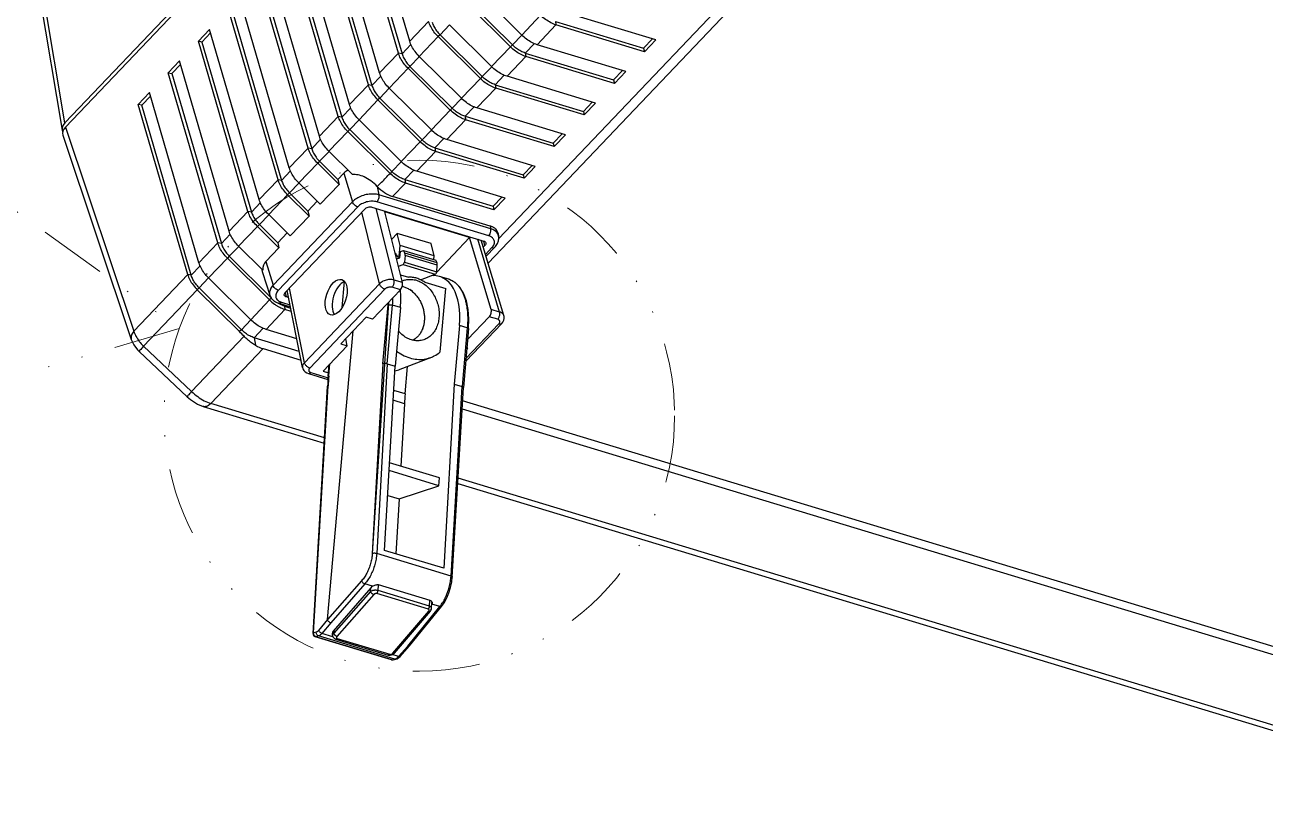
# Model space of a CAD drawing. Header units: millimetres. Extents: x 14343 to 15285, y -9166 to -7819.
# Drawn here: x 14535.6 to 14652.8, y -8896.7 to -8822.4 of the extents above; entities that cross this region are included whole.
import ezdxf

# ---------------------------------------------------------------- set-up
doc = ezdxf.new("R2010")
doc.units = ezdxf.units.MM
doc.linetypes.add('DIVIDE', pattern=[31.75, 12.7, -6.35, 0, -6.35, 0, -6.35])
doc.layers.add('hatch', color=56, linetype='Continuous', lineweight=9)

# ---------------------------------------------------------------- blocks, each defined once
blk = doc.blocks.new('u9')
at = {"color": 7, "linetype": 'Continuous'}
for p, q in [((134.25, 403.592), (237.384, 372.364)), ((237.413, 372.863), (134.971, 403.881)), ((237.001, 365.818), (132.225, 397.543)), ((140.71, 394.2), (236.957, 365.057)), ((242.857, 389.173), (241.978, 388.176)), ((243.012, 389.19), (242.136, 388.197)), ((242.973, 389.285), (242.857, 389.173)), ((243.012, 389.19), (243.599, 389.012)), ((243.512, 389.498), (243.248, 389.429)), ((243.618, 389.494), (243.354, 389.426)), ((243.354, 389.426), (250.562, 387.243)), ((243.618, 389.494), (250.808, 387.317)), ((243.675, 389.495), (250.865, 387.318)), ((248.944, 387.548), (243.987, 389.049)), ((241.976, 388.174), (238.951, 384.452)), ((242.136, 388.197), (239.114, 384.478)), ((243.384, 388.856), (239.994, 384.896)), ((243.545, 388.879), (240.155, 384.919)), ((241.976, 388.174), (241.978, 388.176)), ((248.79, 387.48), (243.833, 388.981)), ((245.342, 383.348), (248.818, 387.283)), ((245.619, 382.692), (249.166, 386.779)), ((245.648, 383.052), (249.125, 386.986)), ((249.125, 386.986), (249.091, 386.694)), ((249.23, 387.123), (249.195, 386.823)), ((249.204, 387.315), (250.236, 387.003)), ((249.415, 385.993), (250.236, 387.003)), ((251.022, 386.959), (249.661, 363.646)), ((251.077, 387.013), (249.716, 363.7)), ((249.725, 385.7), (250.551, 386.716)), ((250.562, 387.243), (250.808, 387.317)), ((250.776, 386.885), (251.022, 386.959)), ((246.191, 382.335), (249.415, 385.993)), ((246.496, 382.046), (249.724, 385.708)), ((249.725, 385.7), (247.291, 358.45)), ((239.114, 384.478), (239.844, 384.257)), ((239.879, 384.625), (239.844, 384.073)), ((240.077, 384.443), (240.042, 383.891)), ((240.077, 384.443), (244.941, 382.97)), ((240.189, 384.724), (245.053, 383.251)), ((239.827, 384.168), (239.844, 384.257)), ((240.021, 383.892), (244.893, 382.417)), ((244.941, 382.97), (244.889, 382.417)), ((245.461, 382.556), (246.191, 382.335)), ((245.648, 383.052), (245.615, 382.693)), ((237.928, 381.687), (236.883, 363.784)), ((238.048, 381.598), (237.003, 363.698)), ((237.748, 363.472), (238.728, 380.861)), ((238.048, 381.598), (245.069, 379.472)), ((238.728, 380.861), (244.33, 379.165)), ((242.959, 374.311), (243.251, 379.491)), ((244.33, 379.165), (243.322, 361.784)), ((244.066, 361.559), (245.069, 379.472)), ((244.481, 361.549), (245.484, 379.47)), ((242.959, 374.311), (239.195, 373.061)), ((244.029, 373.987), (242.959, 374.311)), ((239.195, 373.061), (239.13, 372.332)), ((239.195, 373.061), (243.893, 371.639)), ((239.13, 372.332), (243.851, 370.903)), ((242.452, 365.321), (242.785, 371.226)), ((249.999, 368.544), (260.726, 365.296)), ((261.448, 365.585), (250.028, 369.043)), ((242.385, 364.405), (242.152, 361.797)), ((242.385, 364.405), (243.455, 364.081)), ((242.452, 365.321), (243.508, 365.001)), ((255.801, 360.125), (260.726, 365.296)), ((267.499, 360.403), (262.962, 364.682)), ((236.388, 358.239), (236.883, 363.785)), ((236.508, 358.155), (237.003, 363.698)), ((237.748, 363.472), (237.003, 363.698)), ((237.253, 357.93), (237.748, 363.472)), ((249.697, 363.396), (249.716, 363.7)), ((257.594, 358.959), (262.555, 364.168)), ((267.093, 359.889), (262.555, 364.168)), ((242.855, 362.066), (239.943, 360.952)), ((250.138, 362.251), (247.859, 359.858)), ((249.589, 362.67), (249.491, 361.572)), ((249.644, 362.715), (249.547, 361.63)), ((249.594, 362.719), (249.589, 362.67)), ((250.138, 362.251), (249.616, 362.409)), ((251.283, 362.384), (249.657, 362.877)), ((251.523, 362.481), (249.671, 363.042)), ((236.662, 361.315), (233.258, 357.74)), ((236.638, 361.047), (233.524, 357.778)), ((242.827, 356.242), (243.322, 361.784)), ((244.066, 361.559), (243.322, 361.784)), ((244.066, 361.559), (243.571, 356.017)), ((244.481, 361.549), (243.985, 356)), ((244.302, 354.515), (251.398, 361.965)), ((244.8, 354.001), (251.896, 361.451)), ((251.896, 361.451), (253.308, 354.408)), ((252.071, 361.914), (253.53, 354.641)), ((255.801, 360.125), (252.212, 361.212)), ((236.56, 360.168), (236.464, 360.066)), ((236.464, 360.066), (236.548, 360.041)), ((239.073, 360.433), (238.54, 354.46)), ((247.859, 359.858), (247.998, 359.192)), ((248.459, 359.676), (247.859, 359.858)), ((252.377, 360.388), (256.634, 359.099)), ((256.634, 359.099), (256.511, 359.812)), ((267.093, 359.889), (262.02, 354.564)), ((236.48, 359.271), (234.43, 357.119)), ((246.062, 357.16), (248.459, 359.676)), ((252.618, 359.186), (255.514, 358.309)), ((255.778, 358.2), (256.634, 359.099)), ((274.703, 339.982), (268.246, 359.27)), ((236.508, 358.155), (237.253, 357.93)), ((240.678, 358.073), (240.747, 358.303)), ((255.514, 358.309), (253.733, 356.439)), ((256.969, 357.397), (255.188, 355.528)), ((256.959, 357.407), (257.847, 358.339)), ((256.969, 357.397), (260.957, 353.444)), ((257.847, 358.339), (258.034, 358.515)), ((257.847, 358.339), (261.835, 354.386)), ((258.034, 358.515), (262.02, 354.564)), ((268.009, 358.481), (262.921, 353.139)), ((274.46, 339.212), (268.009, 358.481)), ((233.058, 357.001), (235.193, 349.894)), ((233.454, 356.667), (235.517, 349.796)), ((233.454, 356.667), (234.254, 356.425)), ((233.64, 357.358), (234.43, 357.119)), ((234.254, 356.425), (236.293, 349.637)), ((242.827, 356.242), (243.571, 356.017)), ((242.828, 354.576), (245.462, 357.342)), ((245.462, 357.342), (246.062, 357.16)), ((248.325, 356.23), (248.108, 353.801)), ((253.133, 356.621), (253.733, 356.439)), ((253.79, 356.113), (253.199, 356.292)), ((253.79, 356.113), (253.733, 356.439)), ((254.305, 355.839), (253.224, 356.167)), ((254.064, 355.743), (253.26, 355.987)), ((253.395, 355.31), (253.595, 355.25)), ((253.595, 355.25), (253.69, 354.826)), ((253.703, 356.021), (253.79, 356.113)), ((255.002, 355.353), (255.188, 355.528)), ((255.002, 355.353), (258.99, 351.4)), ((255.849, 352.929), (255.159, 355.076)), ((255.188, 355.528), (259.176, 351.575)), ((240.516, 353.861), (238.54, 354.46)), ((241.763, 354.683), (241.952, 354.536)), ((242.631, 353.889), (244.293, 347.215)), ((242.631, 353.889), (243.431, 353.646)), ((242.828, 354.576), (243.618, 354.337)), ((244.8, 354.001), (246.483, 347.243)), ((253.71, 354.83), (246.201, 346.946)), ((246.861, 346.746), (254.371, 354.63)), ((247.351, 346.263), (254.86, 354.147)), ((255.537, 351.891), (254.86, 354.147)), ((261.835, 354.386), (260.947, 353.454)), ((261.835, 354.386), (262.022, 354.562)), ((236.293, 349.637), (239.402, 352.901)), ((238.256, 353.577), (239.132, 353.311)), ((239.398, 352.879), (239.341, 352.244)), ((242.445, 351.956), (239.398, 352.879)), ((240.937, 353.618), (239.529, 353.107)), ((242.582, 352.183), (239.529, 353.107)), ((239.635, 353.146), (239.732, 353.248)), ((242.811, 353.167), (242.063, 353.393)), ((243.431, 353.646), (245.114, 346.89)), ((255.823, 352.727), (258.112, 350.458)), ((260.957, 353.444), (259.176, 351.575)), ((262.586, 353.2), (261.74, 352.311)), ((262.586, 353.2), (267.264, 337.152)), ((262.586, 353.2), (262.922, 353.137)), ((262.921, 353.139), (267.604, 337.076)), ((155.769, 269.348), (234.544, 352.053)), ((239.341, 352.244), (242.388, 351.322)), ((239.366, 352.035), (239.469, 351.787)), ((239.366, 352.035), (242.415, 351.112)), ((242.525, 350.862), (239.469, 351.787)), ((239.678, 351.724), (239.645, 351.358)), ((242.388, 351.322), (242.445, 351.956)), ((243.019, 352.328), (242.582, 352.183)), ((242.881, 351.544), (242.829, 350.955)), ((243.065, 351.474), (242.88, 351.53)), ((243.189, 351.646), (242.881, 351.544)), ((254.305, 350.597), (255.537, 351.891)), ((258.99, 351.4), (259.176, 351.575)), ((261.858, 352.02), (260.078, 350.151)), ((261.858, 352.02), (266.54, 335.959)), ((234.737, 351.411), (233.915, 350.548)), ((234.793, 351.227), (234.182, 350.585)), ((234.842, 350.385), (234.997, 350.548)), ((234.842, 350.385), (234.957, 349.966)), ((239.645, 351.358), (239.932, 350.211)), ((239.645, 351.358), (242.845, 350.389)), ((242.415, 351.112), (242.525, 350.862)), ((242.829, 350.955), (242.525, 350.862)), ((242.935, 351.401), (242.845, 350.389)), ((242.845, 350.389), (243.131, 349.242)), ((242.87, 351.42), (242.935, 351.401)), ((242.969, 351.436), (242.874, 351.464)), ((242.969, 351.436), (242.935, 351.401)), ((243.308, 351.168), (243.295, 351.154)), ((254.421, 350.123), (254.305, 350.597)), ((254.305, 350.597), (256.332, 348.588)), ((258.112, 350.458), (256.332, 348.588)), ((258.99, 351.4), (258.102, 350.468)), ((156.683, 269.071), (233.55, 349.772)), ((233.598, 349.252), (233.552, 349.505)), ((234.488, 349.473), (245.047, 346.275)), ((245.516, 346.769), (234.957, 349.966)), ((236.293, 349.637), (244.293, 347.215)), ((239.932, 350.211), (243.131, 349.242)), ((243.652, 349.789), (243.131, 349.242)), ((251.46, 347.611), (253.241, 349.481)), ((253.241, 349.481), (255.268, 347.472)), ((253.539, 349.197), (254.421, 350.123)), ((254.421, 350.123), (256.146, 348.414)), ((259.742, 350.213), (258.895, 349.325)), ((264.419, 334.165), (259.742, 350.213)), ((259.742, 350.213), (260.078, 350.151)), ((260.078, 350.151), (264.759, 334.089)), ((234.347, 348.552), (234.294, 348.812)), ((234.294, 348.812), (244.853, 345.615)), ((234.347, 348.552), (243.563, 345.762)), ((256.146, 348.414), (255.258, 347.481)), ((256.146, 348.414), (256.332, 348.588)), ((259.014, 349.034), (257.233, 347.164)), ((259.014, 349.034), (263.695, 332.972)), ((232.927, 345.91), (233.991, 347.026)), ((234.075, 346.691), (233.991, 347.026)), ((233.991, 347.026), (242.355, 344.494)), ((250.694, 346.211), (251.576, 347.137)), ((251.576, 347.137), (251.46, 347.611)), ((251.46, 347.611), (253.487, 345.602)), ((251.576, 347.137), (253.301, 345.427)), ((255.268, 347.472), (253.487, 345.602)), ((256.897, 347.227), (256.051, 346.338)), ((261.575, 331.179), (256.897, 347.227)), ((256.897, 347.227), (257.233, 347.164)), ((257.233, 347.164), (261.915, 331.103)), ((232.927, 345.91), (241.291, 343.377)), ((233.24, 345.815), (234.075, 346.691)), ((242.412, 344.167), (234.075, 346.691)), ((243.563, 345.762), (242.355, 344.494)), ((248.163, 343.553), (247.351, 346.263)), ((248.616, 344.625), (250.397, 346.494)), ((250.397, 346.494), (252.423, 344.485)), ((256.169, 346.047), (254.389, 344.178)), ((256.169, 346.047), (260.851, 329.986)), ((242.412, 344.167), (242.355, 344.494)), ((245.016, 344.811), (244.853, 345.615)), ((248.732, 344.151), (248.616, 344.625)), ((248.616, 344.625), (250.643, 342.616)), ((252.423, 344.485), (250.643, 342.616)), ((253.301, 345.427), (252.413, 344.495)), ((253.301, 345.427), (253.487, 345.602)), ((230.083, 342.923), (231.146, 344.04)), ((230.396, 342.828), (231.231, 343.705)), ((231.231, 343.705), (231.146, 344.04)), ((231.146, 344.04), (239.511, 341.507)), ((239.567, 341.181), (231.231, 343.705)), ((241.291, 343.377), (239.511, 341.507)), ((241.555, 343.268), (242.412, 344.167)), ((242.736, 342.475), (243.624, 343.408)), ((243.624, 343.408), (243.81, 343.582)), ((243.624, 343.408), (247.612, 339.454)), ((243.81, 343.582), (247.798, 339.629)), ((247.36, 343.699), (249.579, 341.499)), ((248.163, 343.553), (248.732, 344.151)), ((248.732, 344.151), (250.457, 342.441)), ((254.053, 344.24), (253.206, 343.352)), ((258.73, 328.192), (254.053, 344.24)), ((254.053, 344.24), (254.389, 344.178)), ((254.389, 344.178), (259.07, 328.116)), ((230.083, 342.923), (238.447, 340.39)), ((242.746, 342.465), (240.966, 340.596)), ((242.746, 342.465), (246.734, 338.512)), ((250.457, 342.441), (249.569, 341.508)), ((250.457, 342.441), (250.643, 342.616)), ((253.325, 343.061), (251.544, 341.191)), ((253.325, 343.061), (258.006, 327)), ((227.238, 339.937), (228.302, 341.054)), ((228.386, 340.718), (228.302, 341.054)), ((228.302, 341.054), (236.666, 338.521)), ((238.711, 340.282), (239.567, 341.181)), ((239.567, 341.181), (239.511, 341.507)), ((249.579, 341.499), (247.798, 339.629)), ((251.208, 341.254), (250.362, 340.365)), ((255.886, 325.206), (251.208, 341.254)), ((251.208, 341.254), (251.544, 341.191)), ((251.544, 341.191), (256.226, 325.13)), ((227.238, 339.937), (235.602, 337.404)), ((227.551, 339.842), (228.386, 340.718)), ((236.723, 338.194), (228.386, 340.718)), ((238.447, 340.39), (236.666, 338.521)), ((239.892, 339.489), (240.78, 340.421)), ((240.78, 340.421), (240.966, 340.596)), ((240.78, 340.421), (244.768, 336.468)), ((240.966, 340.596), (244.954, 336.643)), ((250.48, 340.075), (248.7, 338.205)), ((250.48, 340.075), (255.162, 324.013)), ((156.695, 215.574), (274.46, 339.212)), ((156.786, 215.21), (274.526, 338.822)), ((239.902, 339.479), (238.121, 337.61)), ((239.902, 339.479), (243.89, 335.526)), ((247.612, 339.454), (246.724, 338.522)), ((247.612, 339.454), (247.798, 339.629)), ((274.526, 338.822), (277.837, 319.146)), ((278.105, 319.806), (274.79, 339.504)), ((224.393, 336.95), (225.457, 338.067)), ((224.707, 336.855), (225.542, 337.732)), ((225.542, 337.732), (225.457, 338.067)), ((225.457, 338.067), (233.822, 335.535)), ((233.878, 335.208), (225.542, 337.732)), ((235.866, 337.295), (236.723, 338.194)), ((236.723, 338.194), (236.666, 338.521)), ((237.935, 337.435), (238.121, 337.61)), ((238.121, 337.61), (242.109, 333.657)), ((246.734, 338.512), (244.954, 336.643)), ((248.364, 338.268), (247.517, 337.379)), ((253.041, 322.22), (248.364, 338.268)), ((248.364, 338.268), (248.7, 338.205)), ((248.7, 338.205), (253.381, 322.144)), ((224.393, 336.95), (232.758, 334.418)), ((235.602, 337.404), (233.822, 335.535)), ((237.057, 336.493), (235.277, 334.623)), ((237.047, 336.502), (237.935, 337.435)), ((237.057, 336.493), (241.045, 332.54)), ((237.935, 337.435), (241.923, 333.482)), ((244.768, 336.468), (243.88, 335.536)), ((244.768, 336.468), (244.954, 336.643)), ((247.636, 337.088), (245.855, 335.219)), ((247.636, 337.088), (252.317, 321.027)), ((267.264, 337.152), (266.443, 336.29)), ((267.604, 337.076), (266.54, 335.959)), ((267.264, 337.152), (267.604, 337.076)), ((233.022, 334.309), (233.878, 335.208)), ((233.878, 335.208), (233.822, 335.535)), ((243.89, 335.526), (242.109, 333.657)), ((245.519, 335.281), (244.673, 334.393)), ((250.197, 319.233), (245.519, 335.281)), ((245.519, 335.281), (245.855, 335.219)), ((245.855, 335.219), (250.537, 319.157)), ((221.549, 333.964), (222.613, 335.081)), ((221.549, 333.964), (229.913, 331.431)), ((221.862, 333.869), (222.697, 334.746)), ((222.697, 334.746), (222.613, 335.081)), ((222.613, 335.081), (230.977, 332.548)), ((231.034, 332.221), (222.697, 334.746)), ((232.758, 334.418), (230.977, 332.548)), ((234.203, 333.516), (235.091, 334.448)), ((235.091, 334.448), (235.277, 334.623)), ((235.091, 334.448), (239.079, 330.495)), ((235.277, 334.623), (239.265, 330.67)), ((244.791, 334.102), (243.01, 332.232)), ((244.791, 334.102), (249.473, 318.04)), ((264.419, 334.165), (263.599, 333.304)), ((264.759, 334.089), (263.695, 332.972)), ((264.759, 334.089), (264.419, 334.165)), ((234.213, 333.506), (232.432, 331.637)), ((234.213, 333.506), (238.201, 329.553)), ((241.923, 333.482), (241.035, 332.549)), ((241.923, 333.482), (242.109, 333.657)), ((218.704, 330.978), (219.768, 332.095)), ((219.018, 330.883), (219.853, 331.759)), ((219.853, 331.759), (219.768, 332.095)), ((219.768, 332.095), (228.133, 329.562)), ((228.189, 329.235), (219.853, 331.759)), ((230.177, 331.322), (231.034, 332.221)), ((231.034, 332.221), (230.977, 332.548)), ((232.246, 331.462), (232.432, 331.637)), ((232.432, 331.637), (236.42, 327.684)), ((241.045, 332.54), (239.265, 330.67)), ((242.675, 332.295), (241.828, 331.406)), ((247.352, 316.247), (242.675, 332.295)), ((242.675, 332.295), (243.01, 332.232)), ((243.01, 332.232), (247.692, 316.171)), ((218.704, 330.978), (227.069, 328.445)), ((229.913, 331.431), (228.133, 329.562)), ((231.368, 330.52), (229.588, 328.65)), ((231.358, 330.53), (232.246, 331.462)), ((231.368, 330.52), (235.356, 326.567)), ((232.246, 331.462), (236.234, 327.509)), ((239.079, 330.495), (238.191, 329.563)), ((239.079, 330.495), (239.265, 330.67)), ((241.947, 331.115), (240.166, 329.246)), ((241.947, 331.115), (246.628, 315.054)), ((261.575, 331.179), (260.754, 330.317)), ((261.915, 331.103), (260.851, 329.986)), ((261.575, 331.179), (261.915, 331.103)), ((228.189, 329.235), (228.133, 329.562))]:
    blk.add_line(p, q, dxfattribs=at)
at = {"color": 7}
blk.add_line((243.968, 355.777), (245.484, 379.47), dxfattribs=at)
at = {"color": 7, "linetype": 'Continuous'}
for points in [[(243.248, 389.429), (243.145, 389.393), (242.973, 389.285)], [(243.987, 389.049), (243.905, 389.066), (243.791, 389.067), (243.675, 389.043), (243.562, 388.997), (243.459, 388.929), (243.384, 388.856)], [(249.23, 387.123), (249.228, 387.226), (249.204, 387.316), (249.16, 387.396), (249.098, 387.464), (249.019, 387.518), (248.944, 387.548)], [(238.951, 384.452), (238.702, 384.106), (238.452, 383.661), (238.245, 383.176), (238.085, 382.665), (237.977, 382.145), (237.928, 381.687)], [(239.994, 384.895), (239.941, 384.822), (239.898, 384.725), (239.879, 384.625)], [(262.962, 364.682), (262.672, 364.932), (261.997, 365.363), (261.447, 365.585)], [(249.644, 362.715), (249.67, 363.026), (249.697, 363.396)], [(252.071, 361.914), (252.042, 362.017), (251.961, 362.173), (251.84, 362.309), (251.681, 362.417), (251.523, 362.481)], [(268.246, 359.27), (268.021, 359.757), (267.663, 360.236), (267.499, 360.403)], [(233.258, 357.74), (233.157, 357.615), (233.073, 357.447), (233.033, 357.274), (233.036, 357.101), (233.058, 357)], [(236.388, 358.239), (236.351, 357.352), (236.413, 356.436), (236.584, 355.602), (236.855, 354.887), (237.218, 354.307), (237.665, 353.874), (238.182, 353.601), (238.259, 353.576)]]:
    blk.add_lwpolyline(points, dxfattribs=at)
for centre, radius, start, end in [((243.523, 388.859), 0.593, 116.03367, 118.76519), ((243.588, 389.208), 0.3, 91.62834, 104.52004), ((243.558, 389.324), 0.18, 93.31185, 104.57025), ((243.587, 389.206), 0.301, 73.19759, 91.58194), ((243.649, 389.413), 0.0855, 72.81014, 79.94968), ((250.778, 387.03), 0.3, 356.67543, 73.15322), ((241.895, 382.21), 3.588, 140.79355, 142.64446), ((217.86, 365.507), 31.856, 354.97931, 356.65105), ((243.932, 359.253), 3.013, 101.22304, 110.95434), ((282.154, 382.844), 34.259, 224.20114, 225.24613), ((252.217, 355.236), 8.681, 174.8405, 179.42098), ((252.539, 355.235), 8.588, 174.89279, 176.38343), ((252.747, 353.16), 3.14, 54.97169, 59.80381), ((252.415, 352.795), 3.89, 53.53256, 58.15157), ((252.236, 352.552), 4.192, 45.22579, 53.53643), ((243.074, 356.178), 1.97, 253.14007, 257.65622), ((238.747, 355.194), 1.69, 249.70093, 253.13606), ((241.893, 355.39), 1.806, 286.92673, 295.25313), ((235.012, 345.781), 9.876, 32.69621, 35.00304)]:
    blk.add_arc(centre, radius, start, end, dxfattribs=at)
for centre, major_axis, ratio, start_param, end_param in [((248.765, 386.9), (0.496, 0.263), 0.6186314, 5.2707237, 6.430506), ((245.909, 381.376), (3.814, 4.335), 0.0342626, -0.0467177, -0.0197526), ((240.334, 384.293), (0.482, 0.245), 0.6448925, 2.4872491, 2.5642502), ((245.219, 382.814), (0.492, 0.243), 0.6274609, -1.382172, -0.9812257), ((231.136, 360.967), (5.495, 17.665), 0.5626908, -1.2046441, -1.1522842), ((256.225, 357.675), (-2.009, 2.235), 0.6168894, -1.0870555, -0.7945169), ((240.901, 359.045), (1.782, 5.729), 0.5626908, -4.3462367, -2.9027672), ((234.536, 356.734), (0.134, 0.482), 0.5650063, 0.8156144, 2.4125907), ((246.308, 357.408), (1.697, 5.755), 0.5354056, -4.3543664, -4.0499074), ((248.257, 355.466), (0.489, 1.68), 0.5285572, -2.7853768, -0.3944942), ((242.913, 354.197), (0.155, 0.476), 0.5327871, 0.8389168, 2.4358931), ((239.514, 352.918), (0.057, 0.192), 0.5354056, 0.3754758, 1.9288189), ((248.257, 355.466), (1.035, 1.451), 0.8077506, -2.5248894, -2.5134842), ((253.687, 353.724), (-1.83, 1.854), 0.5951018, -3.1232373, -2.5842595), ((253.794, 353.3), (-1.858, 1.883), 0.5951018, 3.8752301, 4.0079342), ((239.573, 352.322), (0.113, 0.384), 0.5354056, -4.3543664, -3.7238981), ((242.567, 351.993), (0.059, 0.191), 0.5626908, 0.3836055, 1.9369486), ((242.632, 351.396), (0.119, 0.382), 0.5626908, -4.3462367, -3.7157684), ((243.95, 343.852), (-1.663, 1.732), 0.5968302, -1.5901468, -0.8157401), ((246.284, 345.416), (-1.858, 1.883), 0.5951018, 2.8613692, 3.159948), ((273.258, 339.574), (1.458, 0.364), 0.6143918, 5.5132747, 6.3306281), ((273.323, 339.184), (1.458, 0.364), 0.6143918, 5.5132747, 6.4516907)]:
    blk.add_ellipse(centre, major_axis=major_axis, ratio=ratio, start_param=start_param, end_param=end_param, dxfattribs=at)
blk.add_ellipse((248.899, 355.272), major_axis=(0.542, 1.664), ratio=0.5327871, dxfattribs=at)
for points, start_tangent, end_tangent in [([(242.865, 389.181), (242.857, 389.173)], (-0.7528062, -0.6582422), (-0.6430777, -0.7658009)), ([(243.012, 389.19), (242.926, 389.203), (242.865, 389.181)], (-0.9507061, 0.3100934), (-0.7528062, -0.6582422)), ([(243.238, 389.379), (243.123, 389.299), (243.012, 389.19)], (-0.8767429, -0.4809593), (-0.6569661, -0.7539201)), ([(243.354, 389.426), (243.261, 389.432), (243.248, 389.429)], (-0.9539963, 0.2998184), (-0.9673087, -0.2536019)), ([(243.354, 389.426), (243.263, 389.392)], (-0.966612, -0.2562446), (-0.8986711, -0.4386232)), ([(243.618, 389.494), (243.547, 389.503)], (-0.9539963, 0.2998184), (-0.9983322, -0.0577304)), ([(243.664, 389.497), (243.618, 389.494)], (-0.9845958, 0.174846), (-0.9632105, -0.268748)), ([(243.833, 388.981), (243.879, 389.023), (243.927, 389.048), (243.972, 389.052), (243.987, 389.049)], (0.6563004, 0.7544997), (0.9563809, -0.2921225)), ([(241.978, 388.176), (241.988, 388.186), (242.05, 388.208), (242.136, 388.197)], (0.6441862, 0.7648687), (0.9570884, -0.2897962)), ([(243.394, 388.865), (243.393, 388.865), (243.384, 388.856)], (-0.7581903, -0.6520334), (-0.6465664, -0.7628578)), ([(243.545, 388.879), (243.484, 388.89), (243.432, 388.885), (243.394, 388.865)], (-0.9593917, 0.2820772), (-0.7581903, -0.6520334)), ([(243.833, 388.981), (243.8, 388.987), (243.763, 388.988), (243.724, 388.983), (243.684, 388.972), (243.645, 388.955), (243.607, 388.933), (243.573, 388.908), (243.545, 388.879)], (-0.9571407, 0.2896233), (-0.6504125, -0.7595812)), ([(248.79, 387.48), (248.836, 387.522), (248.883, 387.547), (248.929, 387.551), (248.944, 387.548)], (0.6563009, 0.7544993), (0.9560814, -0.2931014)), ([(248.818, 387.283), (248.841, 387.313), (248.857, 387.344), (248.865, 387.374), (248.864, 387.403), (248.856, 387.429), (248.84, 387.451), (248.818, 387.468), (248.79, 387.48)], (0.6621197, 0.7493981), (-0.9570261, 0.2900019)), ([(248.818, 387.283), (248.883, 387.255), (248.948, 387.215), (249.008, 387.164), (249.06, 387.107), (249.1, 387.046), (249.125, 386.986)], (0.9547055, -0.2975523), (0.2799004, -0.960029)), ([(249.125, 386.986), (249.178, 387.028), (249.213, 387.074), (249.23, 387.121), (249.23, 387.123)], (0.8385349, 0.5448478), (0.111586, 0.9937548)), ([(250.236, 387.003), (250.342, 387.113), (250.451, 387.194), (250.562, 387.243)], (0.6354655, 0.7721293), (0.9594079, 0.2820221)), ([(250.236, 387.003), (250.335, 386.96), (250.43, 386.89), (250.506, 386.804), (250.551, 386.716)], (0.9629336, -0.2697384), (0.2969098, -0.9549055)), ([(250.551, 386.716), (250.624, 386.794), (250.7, 386.851), (250.776, 386.885)], (0.6307894, 0.7759541), (0.9576451, 0.2879511)), ([(250.562, 387.243), (250.653, 387.194), (250.726, 387.109), (250.769, 387.001), (250.776, 386.885)], (0.9599814, -0.2800639), (-0.1039386, -0.9945837)), ([(250.808, 387.317), (250.859, 387.319), (250.865, 387.318)], (0.9632105, 0.268748), (0.9554826, -0.2950475)), ([(250.808, 387.317), (250.881, 387.282)], (0.9599814, -0.2800639), (0.8219367, -0.5695789)), ([(250.881, 387.282), (250.945, 387.222)], (0.8219367, -0.5695789), (0.6259894, -0.7798316)), ([(250.945, 387.222), (250.993, 387.142), (251.019, 387.052), (251.022, 386.959)], (0.6259894, -0.7798316), (-0.1039386, -0.9945837)), ([(251.077, 387.013), (251.063, 386.985), (251.022, 386.959)], (-0.0838288, -0.9964802), (-0.9198637, -0.3922381)), ([(249.724, 385.708), (249.679, 385.795), (249.604, 385.88), (249.512, 385.949), (249.415, 385.993)], (-0.3205039, 0.9472472), (-0.9570884, 0.2897962)), ([(239.042, 384.387), (238.837, 384.091), (238.59, 383.645), (238.381, 383.155), (238.217, 382.639), (238.105, 382.114), (238.048, 381.598)], (-0.6068716, -0.7947999), (-0.0581635, -0.9983071)), ([(239.114, 384.478), (239.027, 384.488), (238.963, 384.464), (238.952, 384.452)], (-0.9629336, 0.2697385), (-0.6159514, -0.7877841)), ([(239.879, 384.625), (239.884, 384.585), (239.907, 384.541), (239.949, 384.503), (240.006, 384.469), (240.077, 384.443)], (-0.0598587, -0.9982069), (0.9603123, -0.278927)), ([(240.155, 384.919), (240.094, 384.93), (240.042, 384.925), (240.003, 384.904), (239.994, 384.895)], (-0.9593917, 0.2820773), (-0.6465664, -0.7628577)), ([(240.189, 384.724), (240.147, 384.666), (240.113, 384.596), (240.09, 384.52), (240.077, 384.443)], (-0.6563009, -0.7544993), (-0.078439, -0.9969189)), ([(240.155, 384.919), (240.133, 384.889), (240.119, 384.859), (240.112, 384.828), (240.113, 384.8), (240.122, 384.775), (240.138, 384.753), (240.161, 384.736), (240.189, 384.724)], (-0.6502802, -0.7596944), (0.9570294, -0.2899909)), ([(239.838, 384.071), (239.827, 384.132), (239.827, 384.168)], (-0.2819647, 0.9594248), (0.0479465, 0.9988499)), ([(240.021, 383.892), (239.926, 383.941), (239.858, 384.023), (239.838, 384.071)], (-0.9570884, 0.2897962), (-0.2819647, 0.9594248)), ([(245.053, 383.251), (245.011, 383.193), (244.977, 383.123), (244.954, 383.047), (244.941, 382.97)], (-0.6563019, -0.7544984), (-0.0784377, -0.996919)), ([(245.053, 383.251), (245.086, 383.244), (245.123, 383.244), (245.162, 383.248), (245.202, 383.259), (245.242, 383.275), (245.28, 383.296), (245.313, 383.321), (245.342, 383.348)], (0.9571382, -0.2896316), (0.6622479, 0.7492848)), ([(245.342, 383.348), (245.407, 383.321), (245.471, 383.281), (245.532, 383.23), (245.584, 383.172), (245.624, 383.112), (245.648, 383.052)], (0.9547054, -0.2975525), (0.2799006, -0.960029)), ([(245.461, 382.556), (245.308, 382.473), (245.153, 382.419), (245.012, 382.401), (244.893, 382.417)], (-0.8376254, -0.546245), (-0.9570884, 0.2897962)), ([(244.941, 382.97), (245.024, 382.95), (245.115, 382.938), (245.212, 382.935), (245.311, 382.942), (245.407, 382.957), (245.498, 382.982), (245.58, 383.014), (245.648, 383.052)], (0.9537573, -0.3005777), (0.8285778, 0.5598739)), ([(245.069, 379.472), (245.128, 379.987), (245.244, 380.511), (245.415, 381.025), (245.635, 381.512), (245.897, 381.953), (246.191, 382.335)], (0.0560435, 0.9984283), (0.6598605, 0.7513881)), ([(245.484, 379.47), (245.536, 379.933), (245.641, 380.405), (245.796, 380.868), (245.995, 381.305), (246.231, 381.703), (246.496, 382.046)], (0.0559735, 0.9984323), (0.6613153, 0.7501081)), ([(246.191, 382.335), (246.285, 382.29), (246.377, 382.219), (246.45, 382.134), (246.496, 382.046)], (0.9507061, -0.3100935), (0.3202222, -0.9473425)), ([(238.048, 381.598), (237.971, 381.631), (237.931, 381.669), (237.929, 381.687)], (-0.9566525, 0.291232), (0.0747377, 0.9972032)), ([(245.069, 379.472), (245.173, 379.45), (245.288, 379.442), (245.397, 379.449), (245.484, 379.47)], (0.9575224, -0.2883587), (0.9356829, 0.352842)), ([(260.726, 365.296), (261.065, 365.548), (261.396, 365.597), (261.446, 365.585)], (0.6896984, 0.7240967), (0.9533664, -0.3018153)), ([(262.555, 364.168), (261.973, 364.656), (261.35, 365.041), (260.726, 365.296)], (-0.7189527, 0.695059), (-0.9570971, 0.2897675)), ([(262.555, 364.168), (262.818, 364.474), (262.951, 364.651), (262.941, 364.666)], (0.6627878, 0.7488073), (-0.6297212, 0.7768212)), ([(236.885, 363.784), (236.886, 363.767), (236.926, 363.73), (237.003, 363.698)], (-0.0774885, -0.9969932), (0.9570884, -0.2897962)), ([(249.715, 363.7), (249.709, 363.679), (249.661, 363.646)], (-0.0748888, -0.9971919), (-0.9198637, -0.3922381)), ([(249.642, 362.715), (249.636, 362.698), (249.589, 362.67)], (-0.0965884, -0.9953244), (-0.9460021, -0.3241606)), ([(251.283, 362.384), (251.361, 362.45), (251.44, 362.483), (251.516, 362.483), (251.523, 362.481)], (0.6896984, 0.7240967), (0.9560266, -0.2932799)), ([(251.398, 361.965), (251.451, 362.034), (251.482, 362.106), (251.488, 362.177), (251.47, 362.244), (251.428, 362.302), (251.365, 362.35), (251.283, 362.384)], (0.689551, 0.7242371), (-0.9570299, 0.2899892)), ([(239.943, 360.952), (239.634, 360.812), (239.073, 360.433)], (-0.9339089, -0.3575112), (-0.7620682, -0.6474968)), ([(243.202, 360.35), (242.945, 360.531), (242.287, 360.879), (241.605, 361.086), (240.921, 361.144), (240.257, 361.052), (239.943, 360.952)], (-0.7975285, 0.6032813), (-0.9339089, -0.3575112)), ([(244.066, 361.559), (244.17, 361.537), (244.285, 361.527), (244.394, 361.531), (244.481, 361.549)], (0.9570884, -0.2897962), (0.9473454, 0.3202135)), ([(251.398, 361.965), (251.507, 361.92), (251.615, 361.85), (251.714, 361.763), (251.797, 361.662), (251.86, 361.556), (251.896, 361.451)], (0.9570884, -0.2897961), (0.2188596, -0.9757564)), ([(251.896, 361.451), (252.003, 361.588), (252.064, 361.731), (252.077, 361.872), (252.071, 361.914)], (0.6970639, 0.717009), (-0.1961976, 0.9805644)), ([(256.511, 359.812), (256.888, 359.568), (257.252, 359.281), (257.594, 358.959)], (0.8652099, -0.5014098), (0.6973128, -0.7167669)), ([(267.093, 359.889), (267.355, 360.195), (267.488, 360.372), (267.479, 360.387)], (0.6627876, 0.7488075), (-0.629614, 0.7769081)), ([(268.009, 358.481), (267.806, 358.959), (267.494, 359.439), (267.093, 359.889)], (-0.2937745, 0.9558747), (-0.7168283, 0.6972497)), ([(239.183, 357.197), (239.277, 357.73), (239.459, 358.218), (239.719, 358.636), (240.052, 358.974), (240.44, 359.214), (240.62, 359.285)], (0.0889519, 0.9960359), (0.9480975, 0.3179796)), ([(240.62, 359.285), (240.873, 359.35), (241.329, 359.376), (241.795, 359.29), (242.251, 359.096), (242.679, 358.803), (243.028, 358.462)], (0.9480975, 0.3179796), (0.6588517, -0.7522729)), ([(240.678, 358.073), (240.805, 358.409), (240.976, 358.712), (241.187, 358.975), (241.431, 359.19), (241.644, 359.322)], (0.287113, 0.9578967), (0.8853587, 0.4649086)), ([(256.634, 359.099), (257.05, 358.928), (257.463, 358.669), (257.847, 358.339)], (0.9570884, -0.2897962), (0.7102197, -0.7039801)), ([(268.009, 358.481), (268.24, 358.866), (268.255, 359.24), (268.246, 359.27)], (0.6631161, 0.7485166), (-0.3229922, 0.9464016)), ([(233.524, 357.778), (233.423, 357.796), (233.335, 357.786), (233.267, 357.749), (233.258, 357.74)], (-0.9570884, 0.2897961), (-0.6867784, -0.7268669)), ([(233.524, 357.778), (233.471, 357.709), (233.441, 357.636), (233.434, 357.565), (233.453, 357.499), (233.495, 357.44), (233.558, 357.393), (233.64, 357.358)], (-0.689551, -0.7242371), (0.9570299, -0.2899892)), ([(236.39, 358.239), (236.391, 358.222), (236.431, 358.187), (236.508, 358.155)], (-0.096588, -0.9953245), (0.9570884, -0.2897962)), ([(237.763, 353.818), (237.625, 353.923), (237.425, 354.115), (237.241, 354.34), (237.075, 354.597), (236.927, 354.885), (236.799, 355.201), (236.691, 355.544), (236.604, 355.911), (236.538, 356.301), (236.494, 356.713), (236.473, 357.147), (236.475, 357.618), (236.508, 358.155)], (-0.8202703, 0.5719761), (0.0889501, 0.9960361)), ([(241.763, 354.683), (241.588, 354.831), (241.326, 355.107), (241.095, 355.423), (240.901, 355.771), (240.747, 356.144), (240.638, 356.532), (240.575, 356.928), (240.561, 357.322), (240.596, 357.706), (240.678, 358.073)], (-0.7897902, 0.6133771), (0.287113, 0.9578967)), ([(255.514, 358.309), (256.012, 358.103)], (0.9570884, -0.2897962), (0.8875007, -0.4608064)), ([(256.012, 358.103), (256.508, 357.793), (256.969, 357.397)], (0.8875007, -0.4608064), (0.7102197, -0.7039801)), ([(233.058, 357), (233.08, 356.945), (233.164, 356.828), (233.29, 356.734), (233.454, 356.667)], (0.2887617, -0.957401), (0.9600275, -0.2799056)), ([(233.64, 357.358), (233.568, 357.266), (233.509, 357.154), (233.465, 357.029), (233.44, 356.9), (233.436, 356.777), (233.453, 356.667)], (-0.6896984, -0.7240967), (0.2651034, -0.96422)), ([(242.419, 353.662), (242.216, 353.613), (241.759, 353.587), (241.293, 353.673), (240.837, 353.866), (240.409, 354.16), (240.024, 354.543), (239.697, 355.001), (239.441, 355.516), (239.266, 356.067), (239.179, 356.635), (239.183, 357.197)], (-0.9566115, -0.2913664), (0.0889519, 0.9960359)), ([(253.733, 356.439), (254.232, 356.234), (254.468, 356.099)], (0.9570884, -0.2897962), (0.8497942, -0.5271146)), ([(243.985, 356), (243.898, 355.984), (243.789, 355.982), (243.675, 355.994), (243.571, 356.017)], (-0.958169, -0.2862029), (-0.9570884, 0.2897962)), ([(253.595, 355.25), (253.726, 355.181), (253.794, 355.077), (253.797, 355.066)], (0.9570884, -0.2897962), (0.2056982, -0.9786155)), ([(253.797, 355.066), (253.789, 354.954)], (0.2056982, -0.9786155), (-0.3132678, -0.9496648)), ([(253.79, 356.113), (254.205, 355.941), (254.327, 355.875)], (0.9570884, -0.2897962), (0.8646512, -0.5023727)), ([(254.064, 355.743), (254.214, 355.84), (254.304, 355.837)], (0.6896984, 0.7240967), (0.9642298, -0.2650677)), ([(254.222, 355.683), (254.064, 355.743)], (-0.9043687, 0.426752), (-0.9570884, 0.2897962)), ([(254.593, 355.284), (254.411, 355.562), (254.222, 355.683)], (-0.264357, 0.9644249), (-0.9043687, 0.426752)), ([(254.706, 355.654), (254.305, 355.839)], (-0.8332048, 0.5529645), (-0.9570884, 0.2897962)), ([(254.371, 354.63), (254.578, 354.955), (254.593, 355.284)], (0.6896984, 0.7240967), (-0.264357, 0.9644249)), ([(255.159, 355.076), (254.993, 355.389), (254.706, 355.654)], (-0.3062761, 0.9519427), (-0.8332048, 0.5529645)), ([(254.86, 354.147), (255.11, 354.505), (255.192, 354.872), (255.158, 355.075)], (0.6896984, 0.7240967), (-0.3042317, 0.9525981)), ([(240.516, 353.861), (240.888, 353.637), (241.276, 353.483), (241.671, 353.4), (242.063, 353.393)], (0.8151859, -0.5791993), (0.9969767, 0.0777014)), ([(242.503, 354.293), (242.183, 354.419), (241.876, 354.6), (241.763, 354.683)], (-0.9570884, 0.2897962), (-0.7897902, 0.6133771)), ([(243.618, 354.337), (243.546, 354.245), (243.487, 354.133), (243.443, 354.008), (243.418, 353.879), (243.414, 353.756), (243.431, 353.646)], (-0.6896984, -0.7240968), (0.2651033, -0.96422)), ([(243.431, 353.646), (243.624, 353.605), (243.836, 353.597), (244.055, 353.622), (244.272, 353.678), (244.475, 353.763), (244.654, 353.872), (244.8, 354.001)], (0.9541047, -0.2994731), (0.6823198, 0.7310538)), ([(243.618, 354.337), (243.714, 354.318), (243.819, 354.314), (243.929, 354.327), (244.037, 354.355), (244.139, 354.397), (244.229, 354.451), (244.302, 354.515)], (0.9571458, -0.2896065), (0.6898483, 0.723954)), ([(244.302, 354.515), (244.411, 354.469), (244.518, 354.4), (244.617, 354.312), (244.701, 354.212), (244.763, 354.105), (244.8, 354.001)], (0.9570884, -0.2897962), (0.2188597, -0.9757563)), ([(253.789, 354.954), (253.71, 354.83)], (-0.3132678, -0.9496648), (-0.6896984, -0.7240967)), ([(254.371, 354.63), (254.576, 354.524), (254.755, 354.348), (254.86, 354.147)], (0.9570884, -0.2897962), (0.2870722, -0.9579089)), ([(261.835, 354.386), (262.166, 354.007), (262.422, 353.603), (262.586, 353.2)], (0.7102197, -0.7039801), (0.2798342, -0.9600483)), ([(262.921, 353.139), (262.724, 353.623), (262.418, 354.107), (262.02, 354.564)], (-0.2798342, 0.9600483), (-0.7102197, 0.7039801)), ([(238.16, 353.609), (238.068, 353.646), (237.84, 353.767), (237.763, 353.818)], (-0.9379077, 0.346885), (-0.8202703, 0.5719761)), ([(260.957, 353.444), (261.354, 352.989), (261.661, 352.504)], (0.7102197, -0.7039801), (0.4618304, -0.8869683)), ([(259.176, 351.575), (259.573, 351.12), (259.88, 350.635), (260.078, 350.151)], (0.7102197, -0.7039801), (0.2798342, -0.9600483)), ([(261.661, 352.504), (261.859, 352.02)], (0.4618304, -0.8869683), (0.2798342, -0.9600483)), ([(233.915, 350.548), (233.667, 350.204), (233.549, 349.848), (233.552, 349.505)], (-0.6896984, -0.7240967), (0.1774193, -0.9841354)), ([(234.182, 350.585), (234, 350.596), (233.916, 350.547)], (-0.9570884, 0.2897962), (-0.7088279, -0.7053814)), ([(234.071, 350.45), (233.975, 350.26), (233.959, 349.931)], (-0.5650758, -0.825039), (0.2643705, -0.9644212)), ([(234.182, 350.585), (234.071, 350.45)], (-0.6896984, -0.7240967), (-0.5650758, -0.825039)), ([(234.758, 350.137), (234.758, 350.139), (234.763, 350.262), (234.842, 350.385)], (-0.2740926, 0.9617033), (0.6896984, 0.7240967)), ([(243.065, 351.474), (243.042, 351.477), (243.005, 351.465), (242.969, 351.436)], (-0.9588456, 0.2839278), (-0.6896984, -0.7240967)), ([(243.102, 351.446), (243.075, 351.47), (243.065, 351.474)], (-0.5737792, 0.81901), (-0.9588456, 0.2839278)), ([(258.112, 350.458), (258.509, 350.003), (258.817, 349.518)], (0.7102197, -0.7039801), (0.4618304, -0.8869683)), ([(259.742, 350.213), (259.577, 350.617), (259.321, 351.021), (258.99, 351.4)], (-0.2798342, 0.9600483), (-0.7102197, 0.7039801)), ([(233.553, 349.505), (233.634, 349.28), (233.894, 349.002), (234.294, 348.812)], (0.1818759, -0.9833215), (0.9570884, -0.2897962)), ([(233.598, 349.251), (233.612, 349.19), (233.705, 348.986), (233.863, 348.807), (234.079, 348.661), (234.347, 348.552)], (0.1767452, -0.9842566), (0.9570884, -0.2897962)), ([(233.959, 349.931), (234.142, 349.654), (234.488, 349.473)], (0.2643705, -0.9644212), (0.9570884, -0.2897962)), ([(234.488, 349.473), (234.362, 349.28), (234.291, 349.04), (234.294, 348.812)], (-0.6896984, -0.7240967), (0.1985146, -0.9800979)), ([(234.957, 349.966), (234.826, 350.035), (234.758, 350.137)], (-0.9570884, 0.2897962), (-0.2740926, 0.9617033)), ([(258.817, 349.518), (259.014, 349.034)], (0.4618304, -0.8869683), (0.2798342, -0.9600483)), ([(256.897, 347.227), (256.733, 347.63), (256.477, 348.034), (256.146, 348.414)], (-0.2798342, 0.9600483), (-0.7102197, 0.7039801)), ([(256.332, 348.588), (256.729, 348.133), (257.036, 347.648), (257.233, 347.164)], (0.7102197, -0.7039801), (0.2798342, -0.9600483)), ([(246.201, 346.946), (246.061, 346.841), (245.882, 346.77), (245.691, 346.745), (245.516, 346.769)], (-0.6896984, -0.7240967), (-0.9570884, 0.2897962)), ([(255.268, 347.472), (255.665, 347.017), (255.972, 346.531)], (0.7102197, -0.7039801), (0.4618304, -0.8869683)), ([(245.047, 346.275), (244.921, 346.083), (244.85, 345.842), (244.853, 345.615)], (-0.6896984, -0.7240967), (0.1985145, -0.9800979)), ([(244.853, 345.615), (245.355, 345.532), (245.909, 345.563), (246.462, 345.707), (246.959, 345.948), (247.351, 346.263)], (0.9570884, -0.2897962), (0.6896984, 0.7240967)), ([(245.047, 346.275), (245.506, 346.213), (246.017, 346.28), (246.495, 346.469), (246.861, 346.746)], (0.9570884, -0.2897962), (0.6896984, 0.7240967)), ([(246.861, 346.746), (247.067, 346.639), (247.245, 346.464), (247.351, 346.263)], (0.9570884, -0.2897962), (0.2870722, -0.9579089)), ([(255.972, 346.531), (256.17, 346.047)], (0.4618304, -0.8869683), (0.2798342, -0.9600483)), ([(242.355, 344.494), (242.853, 344.288), (243.349, 343.978), (243.81, 343.582)], (0.9570884, -0.2897962), (0.7102197, -0.7039801)), ([(245.016, 344.811), (244.602, 344.414), (244.206, 343.998), (243.81, 343.582)], (-0.6896984, -0.7240967), (-0.6896984, -0.7240967)), ([(245.016, 344.811), (245.627, 344.278), (246.244, 343.919), (246.832, 343.727), (247.36, 343.699)], (0.6888756, -0.7248796), (0.9942492, 0.1070909)), ([(252.423, 344.485), (252.82, 344.03), (253.127, 343.545)], (0.7102197, -0.7039801), (0.4618304, -0.8869683)), ([(254.053, 344.24), (253.888, 344.644), (253.632, 345.048), (253.301, 345.427)], (-0.2798342, 0.9600483), (-0.7102197, 0.7039801)), ([(253.487, 345.602), (253.884, 345.147), (254.191, 344.662), (254.389, 344.178)], (0.7102197, -0.7039801), (0.2798342, -0.9600483)), ([(241.291, 343.377), (241.79, 343.171)], (0.9570884, -0.2897962), (0.8875007, -0.4608064)), ([(242.412, 344.167), (242.827, 343.996), (243.24, 343.737), (243.624, 343.408)], (0.9570884, -0.2897962), (0.7102197, -0.7039801)), ([(253.127, 343.545), (253.325, 343.061)], (0.4618304, -0.8869683), (0.2798342, -0.9600483)), ([(241.79, 343.171), (242.285, 342.861), (242.746, 342.465)], (0.8875007, -0.4608064), (0.7102197, -0.7039801)), ([(251.208, 341.254), (251.043, 341.657), (250.788, 342.062), (250.457, 342.441)], (-0.2798342, 0.9600483), (-0.7102197, 0.7039801)), ([(250.643, 342.616), (251.04, 342.161), (251.347, 341.676), (251.544, 341.191)], (0.7102197, -0.7039801), (0.2798342, -0.9600483)), ([(239.511, 341.507), (240.009, 341.302), (240.505, 340.991), (240.966, 340.596)], (0.9570884, -0.2897962), (0.7102197, -0.7039801)), ([(239.567, 341.181), (239.982, 341.009), (240.395, 340.751), (240.78, 340.421)], (0.9570884, -0.2897962), (0.7102197, -0.7039801)), ([(249.579, 341.499), (249.976, 341.044), (250.283, 340.559)], (0.7102197, -0.7039801), (0.4618304, -0.8869683)), ([(238.447, 340.39), (238.945, 340.185)], (0.9570884, -0.2897962), (0.8875007, -0.4608064)), ([(238.945, 340.185), (239.441, 339.875), (239.902, 339.479)], (0.8875007, -0.4608064), (0.7102197, -0.7039801)), ([(250.283, 340.559), (250.481, 340.075)], (0.4618304, -0.8869683), (0.2798342, -0.9600483)), ([(248.364, 338.268), (248.199, 338.671), (247.943, 339.075), (247.612, 339.454)], (-0.2798342, 0.9600483), (-0.7102197, 0.7039801)), ([(247.798, 339.629), (248.195, 339.174), (248.502, 338.689), (248.7, 338.205)], (0.7102197, -0.7039801), (0.2798342, -0.9600483)), ([(236.666, 338.521), (237.164, 338.316), (237.66, 338.005), (238.121, 337.61)], (0.9570884, -0.2897962), (0.7102197, -0.7039801)), ([(236.723, 338.194), (237.138, 338.023), (237.551, 337.764), (237.935, 337.435)], (0.9570884, -0.2897962), (0.7102197, -0.7039801)), ([(246.734, 338.512), (247.131, 338.057), (247.438, 337.572)], (0.7102197, -0.7039801), (0.4618304, -0.8869683)), ([(247.438, 337.572), (247.636, 337.088)], (0.4618304, -0.8869683), (0.2798342, -0.9600483)), ([(235.602, 337.404), (236.101, 337.199)], (0.9570884, -0.2897962), (0.8875007, -0.4608064)), ([(236.101, 337.199), (236.596, 336.888), (237.057, 336.493)], (0.8875007, -0.4608064), (0.7102197, -0.7039801)), ([(245.519, 335.281), (245.354, 335.685), (245.099, 336.089), (244.768, 336.468)], (-0.2798342, 0.9600483), (-0.7102197, 0.7039801)), ([(244.954, 336.643), (245.351, 336.188), (245.658, 335.703), (245.855, 335.219)], (0.7102197, -0.7039801), (0.2798342, -0.9600483)), ([(233.822, 335.535), (234.32, 335.329), (234.815, 335.019), (235.277, 334.623)], (0.9570884, -0.2897962), (0.7102197, -0.7039801)), ([(233.878, 335.208), (234.293, 335.037), (234.706, 334.778), (235.091, 334.448)], (0.9570884, -0.2897962), (0.7102197, -0.7039801)), ([(243.89, 335.526), (244.287, 335.071), (244.594, 334.586)], (0.7102197, -0.7039801), (0.4618304, -0.8869683)), ([(232.758, 334.418), (233.256, 334.212)], (0.9570884, -0.2897962), (0.8875007, -0.4608064)), ([(233.256, 334.212), (233.752, 333.902), (234.213, 333.506)], (0.8875007, -0.4608064), (0.7102197, -0.7039801)), ([(244.594, 334.586), (244.791, 334.102)], (0.4618304, -0.8869683), (0.2798342, -0.9600483)), ([(242.675, 332.295), (242.51, 332.698), (242.254, 333.103), (241.923, 333.482)], (-0.2798342, 0.9600483), (-0.7102197, 0.7039801)), ([(242.109, 333.657), (242.506, 333.202), (242.813, 332.716), (243.011, 332.232)], (0.7102197, -0.7039801), (0.2798342, -0.9600483)), ([(230.977, 332.548), (231.475, 332.343), (231.971, 332.032), (232.432, 331.637)], (0.9570884, -0.2897962), (0.7102197, -0.7039801)), ([(231.034, 332.221), (231.449, 332.05), (231.862, 331.792), (232.246, 331.462)], (0.9570884, -0.2897962), (0.7102197, -0.7039801)), ([(241.045, 332.54), (241.442, 332.085), (241.749, 331.599)], (0.7102197, -0.7039801), (0.4618304, -0.8869683)), ([(241.749, 331.599), (241.947, 331.115)], (0.4618304, -0.8869683), (0.2798342, -0.9600483)), ([(229.913, 331.431), (230.412, 331.226)], (0.9570884, -0.2897962), (0.8875007, -0.4608064)), ([(230.412, 331.226), (230.907, 330.915), (231.368, 330.52)], (0.8875007, -0.4608064), (0.7102197, -0.7039801)), ([(239.83, 329.308), (239.665, 329.712), (239.409, 330.116), (239.079, 330.495)], (-0.2798342, 0.9600483), (-0.7102197, 0.7039801)), ([(239.265, 330.67), (239.662, 330.215), (239.969, 329.73), (240.166, 329.246)], (0.7102197, -0.7039801), (0.2798342, -0.9600483)), ([(228.133, 329.562), (228.631, 329.356), (229.126, 329.046), (229.588, 328.65)], (0.9570884, -0.2897962), (0.7102197, -0.7039801))]:
    blk.add_spline(points, degree=3, dxfattribs=dict(at, start_tangent=start_tangent, end_tangent=end_tangent))
at = {"layer": 'hatch', "color": 4, "linetype": 'DIVIDE', "ltscale": 0.5}
for p, q in [((263.712, 358.234), (317.585, 373.978)), ((302.479, 330.367), (263.712, 358.234))]:
    blk.add_line(p, q, dxfattribs=at)
blk.add_circle((241.04, 366.46), 24.118, dxfattribs=at)

msp = doc.modelspace()

# ---------------------------------------------------------------- block references
at = {"rotation": 180}
msp.add_blockref('u9', (14813.95, -8492.81), dxfattribs=at)

doc.saveas('drawing.dxf')
